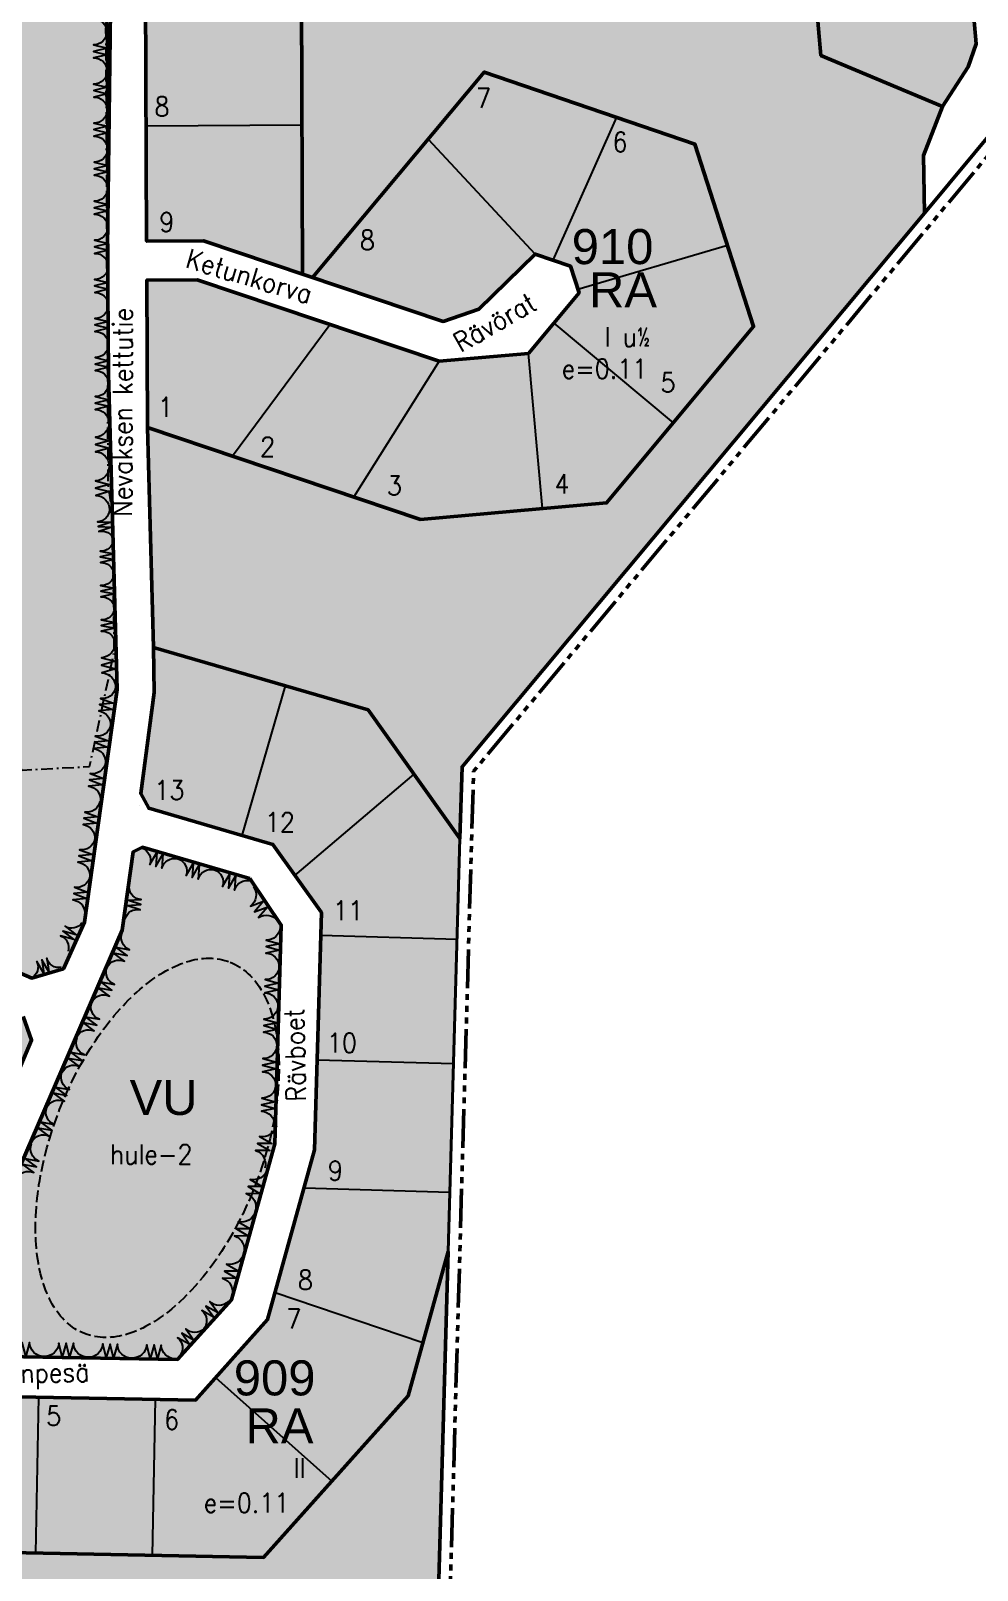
# Model space of a CAD drawing. Header units: metres. Extents: x 25522382 to 25525137, y 6684921 to 6686673.
# Drawn here: x 25523441.3 to 25523684.3, y 6685528.7 to 6685923.8 of the extents above; entities that cross this region are included whole.
import ezdxf
from ezdxf.enums import TextEntityAlignment as Align

# ---------------------------------------------------------------- set-up
doc = ezdxf.new("R2010")
doc.units = ezdxf.units.M
doc.header["$MEASUREMENT"] = 0
for name, pattern in [('AK_KAAVA-ALUE_3M', [20.5, 10, -1.5, 1.5, -1.5, 1.5, -1.5, 1.5, -1.5]), ('AK_OHJEELLINEN_RAJA', [4, 3, -1]), ('AK_RAKENNUSALA', [5.4, 3, -1, 0.4, -1])]:
    doc.linetypes.add(name, pattern=pattern)
doc.layers.add('036_VU', color=7, linetype='Continuous', true_color=0x58a618)
doc.layers.add('040_RA', color=7, linetype='Continuous', true_color=0xfcd450)
for name, color, linetype, lineweight in [('084_Kort_raja', 7, 'Continuous', 50), ('AK_KAAVA-ALUE_3M', 1, 'AK_KAAVA-ALUE_3M', 50), ('AK_KORTTELINRAJA', 250, 'Continuous', 40)]:
    doc.layers.add(name, color=color, linetype=linetype, lineweight=lineweight)
for name, color, linetype in [('093_Kort_numero', 7, 'Continuous'), ('AK_KAAVAMERKINTA', 250, 'Continuous'), ('AK_KADUNNIMI', 250, 'Continuous'), ('AK_KERROSLUKU', 250, 'Continuous'), ('AK_OHJEELLINEN_RAJA', 250, 'AK_OHJEELLINEN_RAJA'), ('AK_OSA-ALUEEN_RAJA', 250, 'AK_RAKENNUSALA'), ('AK_PUISTO', 250, 'Continuous'), ('AK_TEHOKKUUS', 250, 'Continuous'), ('AK_TONTINNUMERO', 250, 'Continuous'), ('AK_TONTINRAJA', 250, 'Continuous'), ('ALUEPLIN_RA', 7, 'Continuous'), ('ALUEPLIN_VU', 7, 'Continuous'), ('täyttöMU', 7, 'Continuous'), ('täyttöR', 7, 'Continuous'), ('täyttöV', 7, 'Continuous')]:
    doc.layers.add(name, color=color, linetype=linetype)
doc.styles.add('a2000', font='arial.ttf')
doc.styles.add('ROMANS', font='ROMANS.shx', dxfattribs={"width": 0.9})

# ---------------------------------------------------------------- blocks, each defined once
blk = doc.blocks.new('KT')
at = {"color": 0, "linetype": 'Continuous', "style": 'a2000'}
blk.add_attdef('KT', (-0.61, 0.03), '', height=6, dxfattribs=at)
at = {"linetype": 'Continuous', "style": 'a2000', "width": 0.8, "flags": 1}
blk.add_attdef('ALA', (-0.68, -2.92), '', height=3, dxfattribs=at)

msp = doc.modelspace()

# ---------------------------------------------------------------- hatches: boundary and pattern name
at = {"layer": 'täyttöMU', "true_color": 0xa9dc92}
h = msp.add_hatch(color=81, dxfattribs=at)
h.dxf.hatch_style = 2
h.paths.add_polyline_path([(25523583.42, 6686095.27), (25523586.51, 6686092.78), (25523592.53, 6686086.32), (25523598.51, 6686074.81), (25523600.08, 6686065.76), (25523600.57, 6686056.29), (25523560.62, 6686054.32), (25523561.66, 6686033.19), (25523576.12, 6686011.21), (25523594.34, 6685992.45), (25523618.2, 6685981.25), (25523635.38, 6685977.63), (25523637.29, 6685975.46), (25523638.33, 6685972.8), (25523639.32, 6685968), (25523642.32, 6685938.1), (25523644.17, 6685917.53), (25523675.38, 6685904.44), (25523670.51, 6685891.8), (25523670.78, 6685876.99), (25523552.05, 6685734.93), (25523551.5, 6685716.54), (25523527.92, 6685749.54), (25523472.85, 6685765.54), (25523471.31, 6685822), (25523541.37, 6685798.43), (25523589.13, 6685802.63), (25523626.9, 6685847.89), (25523611.82, 6685894.76), (25523557.73, 6685913.25), (25523513.66, 6685860.51), (25523511.1, 6685861.36), (25523510.78, 6685931.97), (25523515.12, 6686037.61), (25523532.59, 6686060.51)])
h = msp.add_hatch(color=81, dxfattribs=at)
h.dxf.hatch_style = 2
h.paths.add_polyline_path([(25523548.47, 6685610.45), (25523538.22, 6685573.46), (25523501.1, 6685531.94), (25523322.57, 6685535.42), (25523323.44, 6685583.14), (25523295.75, 6685593.23), (25523286.44, 6685601), (25523281.8, 6685599.74), (25523270.82, 6685584.87), (25523256.73, 6685582.14), (25523242.34, 6685544.81), (25523195.35, 6685563.01), (25523160.08, 6685592.7), (25523148.48, 6685629.65), (25523148.92, 6685661.84), (25523168.31, 6685687.41), (25523226.86, 6685714.07), (25523222.29, 6685739.34), (25523186.27, 6685736.28), (25523155.95, 6685748.02), (25523128.77, 6685775.24), (25523137.33, 6685804.15), (25523188.99, 6685847.17), (25523181.67, 6685854.34), (25523093.56, 6685780.51), (25523136.5, 6685726.23), (25523090.81, 6685679.49), (25522928.75, 6685803.14), (25522980.59, 6685850.18), (25522960.8, 6685862.44), (25522936.99, 6685852.58), (25522918.93, 6685848.83), (25522908.06, 6685843.17), (25522874.91, 6685820.05), (25522869.01, 6685808.88), (25522862.8, 6685800.13), (25522856.34, 6685795.41), (25522857.67, 6685792.64), (25522860.81, 6685790.5), (25522867.88, 6685783.34), (25522872.65, 6685776.92), (25522897.2, 6685742.4), (25522906.87, 6685729.81), (25522917.24, 6685713.51), (25522923, 6685700.94), (25522935.08, 6685680.93), (25522945.69, 6685652.67), (25522958.51, 6685624.9), (25522970.34, 6685606.86), (25522970.84, 6685606.31), (25522989.86, 6685589.68), (25523001.36, 6685583.87), (25523165.7, 6685572.62), (25523384.64, 6685460.77), (25523543.93, 6685450.86), (25523548.47, 6685610.45)])
at = {"layer": 'täyttöR', "true_color": 0xfcd450}
h = msp.add_hatch(color=41, dxfattribs=at)
h.dxf.hatch_style = 2
h.paths.add_polyline_path([(25523470.76, 6685932.32), (25523475.64, 6686051.86), (25523504.7, 6686089.9), (25523548.52, 6686120.13), (25523552.42, 6686119.91), (25523556.46, 6686117.22), (25523568.25, 6686107.63), (25523583.41, 6686095.29), (25523532.59, 6686060.52), (25523515.09, 6686037.61), (25523510.76, 6685931.61), (25523510.86, 6685910.96), (25523511.11, 6685861.36), (25523513.66, 6685860.5), (25523557.73, 6685913.25), (25523611.82, 6685894.76), (25523626.9, 6685847.88), (25523589.1, 6685802.64), (25523541.38, 6685798.43), (25523471.3, 6685822), (25523471.12, 6685859.85), (25523484.06, 6685859.91), (25523546.2, 6685839.01), (25523569.05, 6685841.02), (25523582.07, 6685856.61), (25523579.89, 6685863.4), (25523570.8, 6685866.51), (25523556.37, 6685852.36), (25523547.16, 6685849.23), (25523485.67, 6685869.92), (25523471.07, 6685869.85)])
h = msp.add_hatch(color=41, dxfattribs=at)
h.dxf.hatch_style = 2
h.paths.add_polyline_path([(25523594.4, 6685992.41), (25523576.12, 6686011.21), (25523561.66, 6686033.23), (25523560.62, 6686054.32), (25523600.57, 6686056.29), (25523601.07, 6686046.08), (25523607.46, 6686036.36), (25523618, 6686025.51), (25523630.98, 6686019.43), (25523645.38, 6686016.36), (25523653.53, 6686014.96), (25523658.46, 6686011.92), (25523668.18, 6686000.83), (25523669.29, 6685999.57), (25523671.78, 6685996.24), (25523674.9, 6685989.13), (25523676.64, 6685985.17), (25523678.52, 6685976.12), (25523678.83, 6685974.61), (25523680.48, 6685958.95), (25523683.43, 6685928.84), (25523684.06, 6685920.5), (25523681.95, 6685914.6), (25523675.38, 6685904.44), (25523644.17, 6685917.52), (25523643.28, 6685928.46), (25523640.69, 6685954.9), (25523639.27, 6685968.43), (25523638.33, 6685972.94), (25523637.22, 6685975.48), (25523635.35, 6685977.61), (25523618.16, 6685981.26)])
h = msp.add_hatch(color=41, dxfattribs=at)
h.dxf.hatch_style = 2
h.paths.add_polyline_path([(25523322.52, 6685535.4), (25523323.44, 6685583.14), (25523326.82, 6685581.91), (25523331.7, 6685580.14), (25523345.65, 6685575.06), (25523361.71, 6685576.77), (25523376.25, 6685578.33), (25523383.28, 6685574.23), (25523427.16, 6685573.38), (25523483.52, 6685572.29), (25523502.16, 6685593.13), (25523514.21, 6685636.6), (25523515.94, 6685697.49), (25523503.44, 6685714.99), (25523471.58, 6685724.27), (25523469.53, 6685728.05), (25523473, 6685753.95), (25523472.85, 6685765.54), (25523527.92, 6685749.52), (25523551.5, 6685716.53), (25523548.47, 6685610.49), (25523538.21, 6685573.45), (25523501.11, 6685531.94), (25523426.38, 6685533.39), (25523382.5, 6685534.24), (25523352.51, 6685534.82)])
at = {"layer": 'täyttöV', "true_color": 0x58a618}
h = msp.add_hatch(color=74, dxfattribs=at)
h.dxf.hatch_style = 2
h.paths.add_polyline_path([(25523287.03, 6686224.32), (25523292.86, 6686231.85), (25523326.86, 6686245.43), (25523365.9, 6686253.54), (25523399.75, 6686250.93), (25523466.83, 6686227.43), (25523510.16, 6686202.98), (25523542.78, 6686190.31), (25523543.13, 6686150), (25523546.7, 6686133.72), (25523544.73, 6686129.46), (25523497.54, 6686097.11), (25523465.85, 6686055.49), (25523462.2, 6685963.2), (25523461.03, 6685868.11), (25523461.29, 6685835.8), (25523463.47, 6685754.78), (25523455.11, 6685694.98), (25523449.67, 6685683.08), (25523441.58, 6685680.66), (25523408.5, 6685695), (25523407.06, 6685697.16), (25523423.33, 6685736.15), (25523419.87, 6685745.5), (25523390.44, 6685790.78), (25523364.76, 6685840.5), (25523334.88, 6685921.47), (25523300.07, 6685908.93), (25523303.72, 6685898.77), (25523294.3, 6685895.43), (25523290.65, 6685905.56), (25523251.72, 6685891.54), (25523286.59, 6685797.54), (25523291.76, 6685787.25), (25523315.29, 6685741.33), (25523334.07, 6685712.41), (25523340.44, 6685703.65), (25523369.7, 6685663.77), (25523401.82, 6685687.33), (25523439.35, 6685670.82), (25523441.53, 6685664.76), (25523428.65, 6685634.41), (25523406.05, 6685611.5), (25523373.01, 6685588.18), (25523346.76, 6685585.23), (25523301.16, 6685601.88), (25523266.61, 6685630.49), (25523243.78, 6685676.19), (25523218.73, 6685813.88), (25523209.5, 6685841.56), (25523189.54, 6685860.62), (25523342.87, 6685989.11), (25523334.47, 6686153.14)])
h = msp.add_hatch(color=74, dxfattribs=at)
h.dxf.hatch_style = 2
h.paths.add_polyline_path([(25523497.55, 6685706.27), (25523470.02, 6685714.26), (25523467.56, 6685713.04), (25523464.8, 6685692.99), (25523437.07, 6685628.8), (25523411.07, 6685602.26), (25523408.16, 6685600.15), (25523406.99, 6685594.18), (25523409.72, 6685583.97), (25523478.98, 6685582.79), (25523492.88, 6685598.09), (25523503.97, 6685638.1), (25523505.63, 6685694.26)])

# ---------------------------------------------------------------- linework, layer by layer
at = {"layer": '084_Kort_raja'}
for points in [[(25523471.3, 6685822), (25523471.12, 6685859.85), (25523484.07, 6685859.9), (25523546.19, 6685839.01), (25523569.07, 6685841.02), (25523582.07, 6685856.6), (25523579.9, 6685863.39), (25523570.79, 6685866.51), (25523556.36, 6685852.35), (25523547.17, 6685849.23), (25523485.67, 6685869.93), (25523471.06, 6685869.84), (25523470.79, 6685933.61), (25523475.62, 6686051.83), (25523504.71, 6686089.93), (25523548.52, 6686120.14), (25523552.42, 6686119.91), (25523556.46, 6686117.21), (25523583.41, 6686095.29)], [(25523675.38, 6685904.44), (25523681.94, 6685914.57), (25523684.06, 6685920.5), (25523682.14, 6685942.06), (25523679.12, 6685971.81), (25523678.83, 6685974.68), (25523676.62, 6685985.19), (25523671.81, 6685996.17), (25523669.06, 6685999.79), (25523658.48, 6686011.92), (25523653.46, 6686014.98), (25523645.26, 6686016.28), (25523631.04, 6686019.41), (25523618.02, 6686025.51), (25523607.44, 6686036.35), (25523601.07, 6686046.05), (25523600.57, 6686056.29)], [(25523462.2, 6685963.2), (25523461.03, 6685868.11), (25523461.29, 6685835.8), (25523463.47, 6685754.78), (25523455.11, 6685694.98), (25523449.67, 6685683.08), (25523441.58, 6685680.66), (25523408.5, 6685695)], [(25523642.32, 6685938.1), (25523644.17, 6685917.53), (25523675.38, 6685904.44), (25523670.51, 6685891.8), (25523670.78, 6685876.99), (25523552.05, 6685734.93), (25523551.5, 6685716.54), (25523527.92, 6685749.54), (25523472.85, 6685765.54), (25523471.31, 6685822), (25523541.37, 6685798.43), (25523589.13, 6685802.63), (25523626.9, 6685847.89), (25523611.82, 6685894.76), (25523557.73, 6685913.25), (25523513.66, 6685860.51), (25523511.1, 6685861.36), (25523510.78, 6685931.97)], [(25523696.54, 6685907.99), (25523670.78, 6685876.99)], [(25523472.85, 6685765.54), (25523472.99, 6685753.96), (25523469.53, 6685728.05), (25523471.58, 6685724.27), (25523503.47, 6685714.98), (25523515.92, 6685697.49), (25523514.17, 6685636.6), (25523502.12, 6685593.01), (25523483.61, 6685572.32), (25523383.3, 6685574.24), (25523376.22, 6685578.36), (25523345.63, 6685575.03), (25523323.44, 6685583.14)], [(25523439.35, 6685670.82), (25523441.53, 6685664.76), (25523428.65, 6685634.41)], [(25523543.93, 6685450.86), (25523548.47, 6685610.45), (25523548.47, 6685610.45), (25523538.22, 6685573.46), (25523501.1, 6685531.94), (25523322.57, 6685535.42)]]:
    msp.add_lwpolyline(points, dxfattribs=at)
msp.add_lwpolyline([(25523497.55, 6685706.27), (25523470.02, 6685714.26), (25523467.56, 6685713.04), (25523464.8, 6685692.99), (25523437.07, 6685628.8), (25523411.07, 6685602.26), (25523408.16, 6685600.15), (25523406.99, 6685594.18), (25523409.72, 6685583.97), (25523478.98, 6685582.79), (25523492.88, 6685598.09), (25523503.97, 6685638.1), (25523505.63, 6685694.26), (25523497.55, 6685706.27)], close=True, dxfattribs=at)
at = {"layer": 'AK_KAAVA-ALUE_3M', "color": 1, "lineweight": 50, "flags": 128}
msp.add_lwpolyline([(25522636.94, 6686088.61), (25522636.95, 6686088.59), (25522641.07, 6686088.28), (25522658.14, 6686087), (25522663.83, 6686078.89), (25522666.58, 6686069.23), (25522667.75, 6686065.54), (25522668.38, 6686063.87), (25522669.12, 6686062.37), (25522670.05, 6686060.94), (25522670.14, 6686060.82), (25522671.25, 6686059.57), (25522672.48, 6686058.53), (25522673.82, 6686057.65), (25522675.49, 6686056.86), (25522677.05, 6686056.37), (25522678.75, 6686056.02), (25522680.55, 6686055.79), (25522686.51, 6686055.31), (25522687.44, 6686055.21), (25522689.56, 6686054.87), (25522691.65, 6686054.42), (25522693.71, 6686053.88), (25522695.76, 6686053.25), (25522703.35, 6686050.51), (25522703.89, 6686050.31), (25522713.38, 6686046.98), (25522715.36, 6686046.18), (25522717.29, 6686045.3), (25522719.2, 6686044.34), (25522721.07, 6686043.27), (25522722.86, 6686042.11), (25522723.21, 6686041.88), (25522724.92, 6686040.58), (25522728.06, 6686037.9), (25522734.01, 6686032.57), (25522742.84, 6686025.04), (25522764.29, 6685999.51), (25522762.38, 6685984.32), (25522755.45, 6685976.62), (25522757.69, 6685971.44), (25522780.34, 6685970.72), (25522823.88, 6685996.15), (25522837.24, 6685959.68), (25522813.68, 6685916.22), (25522827.13, 6685888.58), (25522865.21, 6685867.85), (25522888.62, 6685867.11), (25522919.15, 6685921.7), (25522918.91, 6685963.89), (25522909.18, 6685994.3), (25522879.27, 6686030.73), (25522969.12, 6686038.86), (25522947.51, 6685874.66), (25522952.24, 6685871.59), (25522962.42, 6685864.98), (25522966.88, 6685862.09), (25522985.52, 6685850.7), (25522933.5, 6685803.31), (25523016.21, 6685740.18), (25523090.53, 6685683.47), (25523132.51, 6685726.45), (25523089.39, 6685780.93), (25523144.34, 6685827.01), (25523219.66, 6685889.51), (25523227.3, 6685895.84), (25523339.76, 6685990.44), (25523335.35, 6686077.08), (25523331.52, 6686152.15), (25523270.69, 6686243.42), (25523270.69, 6686243.42), (25523216.41, 6686212.97), (25523146.41, 6686213.38), (25523053.37, 6686300.45), (25523074.74, 6686379.75), (25523167.49, 6686424.35), (25523243.59, 6686471.64), (25523329.97, 6686464.32), (25523477.76, 6686259.28), (25523587.27, 6686292.84), (25523741.62, 6686414), (25523766.49, 6686406.75), (25523819.51, 6686476.37), (25523827.62, 6686487.21), (25523840.11, 6686476.12), (25523884.28, 6686470.35), (25523913.75, 6686465.58), (25523918.73, 6686463.33), (25523964.3, 6686440.94), (25524005.19, 6686431.57), (25524047.24, 6686429.42), (25524097.94, 6686410.76), (25524169.89, 6686383.71), (25524222.43, 6686396.85), (25524245.2, 6686394.31), (25524192.61, 6686261.59), (25524189.86, 6686254.66), (25524166.76, 6686196.36), (25524159.86, 6686178.94), (25524145.8, 6686143.47), (25524137.87, 6686123.46), (25524136.89, 6686120.98), (25524190.74, 6686087.42), (25524131.07, 6685970.54), (25524061.01, 6685974.78), (25523921.24, 6685983.25), (25523823.51, 6685989.17), (25523816.36, 6685989.6), (25523771.07, 6685992.35), (25523761.62, 6685981.04), (25523698.81, 6685905.87), (25523673.08, 6685875.08), (25523554.99, 6685733.75), (25523546.83, 6685447.67), (25523383.83, 6685457.81), (25523164.88, 6685569.68), (25523017.27, 6685579.78), (25523005.7, 6685580.57), (25523047.64, 6685462.29), (25523201.47, 6685371.85), (25523242.29, 6685319.74), (25523106.52, 6685211.95), (25523056.1, 6685283.46), (25523000.36, 6685095.93), (25522784.36, 6685384.61), (25522848.36, 6685460.77), (25522851.09, 6685550.82), (25522854.64, 6685622.42), (25522814.66, 6685668.82), (25522799.07, 6685686.9), (25522792.49, 6685694.53), (25522790.76, 6685696.53), (25522797.72, 6685704.26), (25522803.68, 6685712.3), (25522806.17, 6685718.3), (25522807.44, 6685723.66), (25522806.75, 6685726.03), (25522799.39, 6685732.67), (25522790.44, 6685740.35), (25522782.16, 6685752.45), (25522775.93, 6685770.22), (25522772.59, 6685785.43), (25522770.45, 6685804.33), (25522768.57, 6685825.9), (25522767.88, 6685841.96), (25522767.42, 6685852.53), (25522764.86, 6685863.2), (25522759.65, 6685875.39), (25522758.59, 6685877.98), (25522753.71, 6685889.91), (25522748.23, 6685906.17), (25522740.96, 6685923.27), (25522736.85, 6685930.47), (25522732.87, 6685935.1), (25522726.36, 6685938.58), (25522711.71, 6685941.62), (25522698.5, 6685943.55), (25522687.59, 6685943.12), (25522679.22, 6685939.69), (25522676.93, 6685938.75), (25522672.93, 6685951.43), (25522672.39, 6685953.14), (25522656.3, 6685964.26), (25522647.63, 6685971.58), (25522641.71, 6685979.59), (25522639.02, 6686000.63), (25522640.77, 6686016.62), (25522642.39, 6686027.96), (25522643.3, 6686034.36), (25522643.33, 6686039.2), (25522643.38, 6686049.3), (25522643.28, 6686059.71), (25522641.89, 6686069.02), (25522636.9, 6686088.6), (25522636.95, 6686088.59)], dxfattribs=at)
at = {"layer": 'AK_KORTTELINRAJA'}
for points in [[(25523465.72, 6686053.12), (25523460.83, 6685933.59), (25523461.38, 6685823.27)], [(25523515.09, 6686037.61), (25523510.76, 6685931.61), (25523510.86, 6685910.96), (25523511.11, 6685861.36)], [(25523684.06, 6685920.5), (25523683.43, 6685928.84), (25523680.48, 6685958.95), (25523678.83, 6685974.61), (25523678.52, 6685976.12), (25523676.64, 6685985.17), (25523674.9, 6685989.13)], [(25523644.17, 6685917.52), (25523643.28, 6685928.46)], [(25523675.38, 6685904.44), (25523681.95, 6685914.6), (25523684.06, 6685920.5)], [(25523675.38, 6685904.44), (25523644.17, 6685917.52)], [(25523513.66, 6685860.5), (25523557.73, 6685913.25)], [(25523557.73, 6685913.25), (25523611.82, 6685894.76), (25523626.9, 6685847.88), (25523589.1, 6685802.64)], [(25523471.3, 6685822), (25523541.38, 6685798.43)], [(25523541.38, 6685798.43), (25523589.1, 6685802.64)], [(25523473, 6685753.95), (25523472.85, 6685765.54)], [(25523472.85, 6685765.54), (25523527.92, 6685749.52), (25523551.5, 6685716.53)], [(25523469.51, 6685728.01), (25523473, 6685753.95)], [(25523552.02, 6685734.87), (25523551.5, 6685716.53)], [(25523469.11, 6685724.98), (25523469.12, 6685724.97)], [(25523471.5, 6685724.28), (25523503.44, 6685714.99)], [(25523503.44, 6685714.99), (25523515.94, 6685697.49), (25523514.21, 6685636.6), (25523502.16, 6685593.13), (25523483.52, 6685572.29)], [(25523551.5, 6685716.53), (25523548.47, 6685610.49)], [(25523548.47, 6685610.49), (25523543.92, 6685450.86), (25523384.64, 6685460.76), (25523165.69, 6685572.63)], [(25523548.47, 6685610.49), (25523538.21, 6685573.45), (25523501.11, 6685531.94), (25523426.38, 6685533.39), (25523382.5, 6685534.24)], [(25523483.52, 6685572.29), (25523427.16, 6685573.38)]]:
    msp.add_lwpolyline(points, dxfattribs=at)
at = {"layer": 'AK_KORTTELINRAJA', "flags": 128}
for points in [[(25523471.07, 6685869.85), (25523485.67, 6685869.92), (25523547.16, 6685849.23), (25523556.37, 6685852.36), (25523570.8, 6685866.51)], [(25523570.8, 6685866.51), (25523579.89, 6685863.4), (25523582.07, 6685856.61), (25523569.05, 6685841.02), (25523546.2, 6685839.01), (25523484.06, 6685859.91), (25523471.12, 6685859.85)]]:
    msp.add_lwpolyline(points, dxfattribs=at)
at = {"layer": 'AK_OHJEELLINEN_RAJA'}
msp.add_ellipse((25523473.79, 6685637.08), major_axis=(18.69, 47.67), ratio=0.525845, dxfattribs=at)
at = {"layer": 'AK_OSA-ALUEEN_RAJA', "color": 7, "flags": 128}
msp.add_lwpolyline([(25523379.2, 6686105.67), (25523384.16, 6686028.13), (25523385.15, 6685998.84), (25523376.05, 6685979.93), (25523357.27, 6685955.72), (25523359.73, 6685897.59), (25523382.46, 6685837.24), (25523413.44, 6685785.1), (25523428.1, 6685745.22), (25523436.79, 6685736.45), (25523439.11, 6685734.07), (25523456.41, 6685734.98), (25523462.75, 6685764.53), (25523462.3, 6685799.86), (25523461.19, 6685807.57), (25523460.53, 6685941.67), (25523464.75, 6686069.09), (25523485.65, 6686101.86), (25523505.62, 6686123.49), (25523520.98, 6686145.95), (25523521.52, 6686181.72), (25523502.27, 6686204.64), (25523480.25, 6686220.29), (25523466.37, 6686223.98), (25523417.24, 6686198.27)], dxfattribs=at)
at = {"layer": 'AK_PUISTO'}
for points in [[(25523460.83, 6685933.59, -0.409861), (25523457.35, 6685930.23), (25523460.85, 6685929.41), (25523457.36, 6685928.56), (25523460.86, 6685927.74), (25523457.37, 6685926.89, -0.409861), (25523460.88, 6685923.56, -0.409861)], [(25523460.88, 6685923.56, -0.409861), (25523457.4, 6685920.2), (25523460.9, 6685919.38), (25523457.41, 6685918.53), (25523460.91, 6685917.71), (25523457.42, 6685916.86, -0.409861), (25523460.93, 6685913.53, -0.409861)], [(25523460.93, 6685913.53, -0.409861), (25523457.45, 6685910.17), (25523460.95, 6685909.35), (25523457.46, 6685908.5), (25523460.96, 6685907.68), (25523457.47, 6685906.83, -0.409861), (25523460.98, 6685903.5, -0.409861)], [(25523460.98, 6685903.5, -0.409861), (25523457.5, 6685900.14), (25523461, 6685899.32), (25523457.51, 6685898.47), (25523461.01, 6685897.65), (25523457.52, 6685896.8, -0.409861), (25523461.03, 6685893.47, -0.409861)], [(25523461.03, 6685893.47, -0.409861), (25523457.55, 6685890.11), (25523461.05, 6685889.29), (25523457.56, 6685888.44), (25523461.06, 6685887.62), (25523457.57, 6685886.77, -0.409861), (25523461.08, 6685883.44, -0.409861)], [(25523461.08, 6685883.44, -0.409861), (25523457.6, 6685880.08), (25523461.1, 6685879.27), (25523457.61, 6685878.41), (25523461.11, 6685877.59), (25523457.62, 6685876.74, -0.409861), (25523461.13, 6685873.41, -0.409861)], [(25523461.13, 6685873.41, -0.409861), (25523457.65, 6685870.05), (25523461.15, 6685869.24), (25523457.66, 6685868.38), (25523461.16, 6685867.56), (25523457.67, 6685866.71, -0.409861), (25523461.18, 6685863.39, -0.409861)], [(25523461.18, 6685863.39, -0.409861), (25523457.7, 6685860.02), (25523461.2, 6685859.21), (25523457.71, 6685858.35), (25523461.21, 6685857.53), (25523457.72, 6685856.68, -0.409861), (25523461.23, 6685853.36, -0.409861)], [(25523461.23, 6685853.36, -0.409861), (25523457.75, 6685850), (25523461.25, 6685849.18), (25523457.76, 6685848.32), (25523461.26, 6685847.51), (25523457.76, 6685846.65, -0.409861), (25523461.28, 6685843.33, -0.409861)], [(25523461.28, 6685843.33, -0.409861), (25523457.8, 6685839.97), (25523461.3, 6685839.15), (25523457.81, 6685838.29), (25523461.31, 6685837.48), (25523457.81, 6685836.62, -0.409861), (25523461.33, 6685833.3, -0.409861)], [(25523461.33, 6685833.3, -0.409861), (25523457.85, 6685829.94), (25523461.35, 6685829.12), (25523457.86, 6685828.26), (25523461.36, 6685827.45), (25523457.86, 6685826.59, -0.409861), (25523461.38, 6685823.27, -0.409861)], [(25523461.38, 6685823.27, -0.409252), (25523457.9, 6685819.52), (25523461.4, 6685818.6), (25523457.91, 6685817.65), (25523461.41, 6685816.74), (25523457.92, 6685815.79, -0.409252), (25523461.44, 6685812.07, -0.409252)], [(25523461.44, 6685812.07, -0.409252), (25523457.95, 6685808.32), (25523461.46, 6685807.41), (25523457.96, 6685806.46), (25523461.47, 6685805.54), (25523457.97, 6685804.59, -0.409252), (25523461.49, 6685800.88, -0.409252)], [(25523461.49, 6685800.88, -0.39752), (25523458.4, 6685797.83), (25523461.95, 6685797.69), (25523458.58, 6685796.55), (25523462.14, 6685796.41), (25523458.76, 6685795.28, -0.39752), (25523462.6, 6685793.22, -0.39752)], [(25523462.6, 6685793.22, -0.406049), (25523459.13, 6685790.25), (25523462.64, 6685789.56), (25523459.15, 6685788.78), (25523462.66, 6685788.09), (25523459.17, 6685787.31, -0.406049), (25523462.71, 6685784.42, -0.406049)], [(25523462.71, 6685784.42, -0.406049), (25523459.25, 6685781.44), (25523462.75, 6685780.75), (25523459.26, 6685779.97), (25523462.77, 6685779.28), (25523459.28, 6685778.51, -0.406049), (25523462.82, 6685775.61, -0.406049)], [(25523462.82, 6685775.61, -0.406049), (25523459.36, 6685772.64), (25523462.86, 6685771.95), (25523459.37, 6685771.17), (25523462.88, 6685770.48), (25523459.39, 6685769.7, -0.406049), (25523462.93, 6685766.81, -0.406049)], [(25523462.93, 6685766.81, -0.408327), (25523459.48, 6685762.9), (25523462.99, 6685761.98), (25523459.5, 6685760.97), (25523463.02, 6685760.05), (25523459.53, 6685759.04, -0.408327), (25523463.08, 6685755.22, -0.408327)], [(25523463.08, 6685755.22, -0.409439), (25523459.18, 6685752.47), (25523462.54, 6685751.2), (25523458.96, 6685750.86), (25523462.32, 6685749.59), (25523458.74, 6685749.25, -0.409439), (25523461.78, 6685745.56, -0.409439)], [(25523461.78, 6685745.56, -0.409439), (25523457.88, 6685742.81), (25523461.24, 6685741.54), (25523457.66, 6685741.2), (25523461.02, 6685739.93), (25523457.45, 6685739.59, -0.409439), (25523460.48, 6685735.9, -0.409439)], [(25523460.48, 6685735.9, -0.409439), (25523456.58, 6685733.15), (25523459.94, 6685731.88), (25523456.36, 6685731.54), (25523459.72, 6685730.27), (25523456.15, 6685729.93, -0.409439), (25523459.18, 6685726.24, -0.409439)], [(25523459.05, 6685726.04, -0.409439), (25523455.15, 6685723.29), (25523458.51, 6685722.02), (25523454.93, 6685721.68), (25523458.29, 6685720.41), (25523454.72, 6685720.07, -0.409439), (25523457.75, 6685716.38, -0.409439)], [(25523457.75, 6685716.38, -0.409439), (25523453.85, 6685713.63), (25523457.21, 6685712.36), (25523453.63, 6685712.02), (25523456.99, 6685710.75), (25523453.42, 6685710.41, -0.409439), (25523456.45, 6685706.72, -0.409439)], [(25523469.77, 6685714.1, -0.409439), (25523471.87, 6685709.81), (25523473.66, 6685712.93), (25523473.42, 6685709.35), (25523475.21, 6685712.46), (25523474.98, 6685708.88, -0.409439), (25523479.1, 6685711.29, -0.409439)], [(25523479.1, 6685711.29, -0.409439), (25523481.2, 6685707), (25523482.98, 6685710.11), (25523482.75, 6685706.53), (25523484.54, 6685709.64), (25523484.3, 6685706.06, -0.409439), (25523488.43, 6685708.47, -0.409439)], [(25523456.45, 6685706.72, -0.409439), (25523452.55, 6685703.97), (25523455.91, 6685702.7), (25523452.34, 6685702.36), (25523455.7, 6685701.09), (25523452.12, 6685700.75, -0.409439), (25523455.16, 6685697.06, -0.409439)], [(25523488.43, 6685708.47, -0.409439), (25523490.52, 6685704.18), (25523492.31, 6685707.3), (25523492.08, 6685703.71), (25523493.87, 6685706.83), (25523493.63, 6685703.24, -0.409439), (25523497.76, 6685705.65, -0.409439)], [(25523465.56, 6685695.92, -0.401347), (25523469.36, 6685698.19), (25523465.97, 6685699.29), (25523469.53, 6685699.54), (25523466.13, 6685700.63), (25523469.69, 6685700.88, -0.401347), (25523466.54, 6685703.99, -0.401347)], [(25523498.48, 6685704.07, -0.40988), (25523497.72, 6685699.12), (25523501.09, 6685700.43), (25523498.76, 6685697.66), (25523502.13, 6685698.97), (25523499.8, 6685696.2, -0.40988), (25523504.73, 6685695.32, -0.40988)], [(25523454.45, 6685694.86, -0.401347), (25523450.11, 6685693.96), (25523452.96, 6685691.81), (25523449.52, 6685692.75), (25523452.36, 6685690.6), (25523448.92, 6685691.53, -0.401347), (25523450.87, 6685687.56, -0.401347)], [(25523505.36, 6685693.73, -0.409967), (25523501.76, 6685690.44), (25523505.23, 6685689.5), (25523501.71, 6685688.75), (25523505.19, 6685687.81), (25523501.66, 6685687.06, -0.409967), (25523505.07, 6685683.58, -0.409967)], [(25523460.88, 6685683.4, -0.409439), (25523465.38, 6685684.98), (25523462.49, 6685687.12), (25523466.03, 6685686.47), (25523463.14, 6685688.61), (25523466.67, 6685687.96, -0.409439), (25523464.76, 6685692.33, -0.409439)], [(25523449.14, 6685683.43, -0.401347), (25523445.4, 6685685.81), (25523445.95, 6685682.28), (25523444.13, 6685685.35), (25523444.68, 6685681.83), (25523442.85, 6685684.89, -0.401347), (25523441.49, 6685680.68, -0.401347)], [(25523456.99, 6685674.46, -0.409439), (25523461.5, 6685676.04), (25523458.61, 6685678.18), (25523462.14, 6685677.53), (25523459.26, 6685679.67), (25523462.79, 6685679.02, -0.409439), (25523460.88, 6685683.4, -0.409439)], [(25523505.07, 6685683.58, -0.409967), (25523501.47, 6685680.3), (25523504.95, 6685679.35), (25523501.42, 6685678.6), (25523504.9, 6685677.66), (25523501.37, 6685676.91, -0.409967), (25523504.78, 6685673.43, -0.409967)], [(25523453.11, 6685665.52, -0.409439), (25523457.61, 6685667.1), (25523454.73, 6685669.24), (25523458.26, 6685668.59), (25523455.37, 6685670.73), (25523458.91, 6685670.08, -0.409439), (25523456.99, 6685674.46, -0.409439)], [(25523504.78, 6685673.43, -0.409967), (25523501.18, 6685670.15), (25523504.66, 6685669.2), (25523501.13, 6685668.46), (25523504.61, 6685667.51), (25523501.09, 6685666.77, -0.409967), (25523504.49, 6685663.28, -0.409967)], [(25523449.31, 6685656.4, -0.409439), (25523453.81, 6685657.99), (25523450.92, 6685660.13), (25523454.46, 6685659.48), (25523451.57, 6685661.61), (25523455.1, 6685660.96, -0.409439), (25523453.19, 6685665.34, -0.409439)], [(25523504.49, 6685663.28, -0.409967), (25523500.89, 6685660), (25523504.37, 6685659.06), (25523500.84, 6685658.31), (25523504.32, 6685657.36), (25523500.8, 6685656.62, -0.409967), (25523504.2, 6685653.14, -0.409967)], [(25523445.42, 6685647.46, -0.409439), (25523449.93, 6685649.05), (25523447.04, 6685651.19), (25523450.57, 6685650.54), (25523447.69, 6685652.68), (25523451.22, 6685652.03, -0.409439), (25523449.31, 6685656.4, -0.409439)], [(25523504.2, 6685653.14, -0.409967), (25523500.6, 6685649.85), (25523504.08, 6685648.91), (25523500.56, 6685648.16), (25523504.03, 6685647.22), (25523500.51, 6685646.47, -0.409967), (25523503.91, 6685642.99, -0.409967)], [(25523441.54, 6685638.53, -0.409439), (25523446.04, 6685640.11), (25523443.16, 6685642.25), (25523446.69, 6685641.6), (25523443.8, 6685643.74), (25523447.34, 6685643.09, -0.409439), (25523445.42, 6685647.46, -0.409439)], [(25523504.42, 6685642.72, -0.409086), (25523500.05, 6685640.03), (25523503.17, 6685638.19), (25523499.55, 6685638.22), (25523502.67, 6685636.38), (25523499.04, 6685636.41, -0.409086), (25523501.41, 6685631.85, -0.409086)], [(25523437.59, 6685629.14, -0.409439), (25523442.1, 6685630.73), (25523439.21, 6685632.87), (25523442.75, 6685632.22), (25523439.86, 6685634.36), (25523443.39, 6685633.71, -0.409439), (25523441.48, 6685638.08, -0.409439)], [(25523501.98, 6685631.66, -0.409086), (25523497.6, 6685628.97), (25523500.72, 6685627.13), (25523497.1, 6685627.16), (25523500.22, 6685625.32), (25523496.6, 6685625.35, -0.409086), (25523498.97, 6685620.79, -0.409086)], [(25523498.97, 6685620.79, -0.409086), (25523494.59, 6685618.1), (25523497.71, 6685616.26), (25523494.09, 6685616.29), (25523497.21, 6685614.45), (25523493.59, 6685614.48, -0.409086), (25523495.96, 6685609.93, -0.409086)], [(25523495.96, 6685609.93, -0.409086), (25523491.58, 6685607.24), (25523494.7, 6685605.4), (25523491.08, 6685605.43), (25523494.2, 6685603.59), (25523490.57, 6685603.62, -0.409086), (25523492.94, 6685599.06, -0.409086)], [(25523491.98, 6685597.61, -0.408314), (25523487.3, 6685597.62), (25523489.4, 6685594.71), (25523486.27, 6685596.47), (25523488.36, 6685593.55), (25523485.23, 6685595.31, -0.408314), (25523485.77, 6685590.66, -0.408314)], [(25523485.77, 6685590.66, -0.408314), (25523481.09, 6685590.67), (25523483.18, 6685587.76), (25523480.06, 6685589.52), (25523482.15, 6685586.6), (25523479.02, 6685588.36, -0.408314), (25523479.56, 6685583.71, -0.408314)], [(25523444.7, 6685583.55, -0.40909), (25523441.01, 6685587.13), (25523440, 6685583.64), (25523439.13, 6685587.16), (25523438.12, 6685583.68), (25523437.25, 6685587.2, -0.40909), (25523433.42, 6685583.77, -0.40909)], [(25523455.97, 6685583.34, -0.40909), (25523452.28, 6685586.91), (25523451.27, 6685583.43), (25523450.4, 6685586.94), (25523449.39, 6685583.46), (25523448.52, 6685586.98, -0.40909), (25523444.7, 6685583.55, -0.40909)], [(25523467.24, 6685583.12, -0.40909), (25523463.55, 6685586.69), (25523462.54, 6685583.21), (25523461.67, 6685586.72), (25523460.67, 6685583.24), (25523459.79, 6685586.76, -0.40909), (25523455.97, 6685583.34, -0.40909)], [(25523478.51, 6685582.9, -0.40909), (25523474.82, 6685586.47), (25523473.82, 6685582.99), (25523472.95, 6685586.51), (25523471.94, 6685583.03), (25523471.07, 6685586.54, -0.40909), (25523467.24, 6685583.12, -0.40909)]]:
    msp.add_lwpolyline(points, format="xyb", dxfattribs=at)
at = {"layer": 'AK_TONTINRAJA'}
for points in [[(25523510.92, 6685899.59), (25523470.92, 6685899.39)], [(25523591.72, 6685901.63), (25523575.34, 6685864.96)], [(25523543.35, 6685896.04), (25523570.8, 6685866.51)], [(25523581.78, 6685857.51), (25523620.16, 6685868.82)], [(25523518.16, 6685848.44), (25523493.1, 6685814.67)], [(25523575.56, 6685848.82), (25523606.25, 6685823.17)], [(25523569.05, 6685841.02), (25523572.57, 6685801.18)], [(25523546.2, 6685839.01), (25523524.27, 6685804.19)], [(25523506.66, 6685755.71), (25523495.48, 6685717.3)], [(25523509.12, 6685707.03), (25523539.71, 6685733.02)], [(25523515.78, 6685691.69), (25523550.76, 6685690.69)], [(25523514.86, 6685659.7), (25523549.85, 6685658.7)], [(25523511.49, 6685626.79), (25523548.91, 6685625.72)], [(25523504.06, 6685599.99), (25523541.74, 6685587.23)], [(25523488.77, 6685578.16), (25523518.59, 6685551.5)], [(25523443.26, 6685573.07), (25523442.49, 6685533.08)], [(25523473.25, 6685572.49), (25523472.48, 6685532.5)]]:
    msp.add_lwpolyline(points, dxfattribs=at)
at = {"layer": 'ALUEPLIN_RA'}
for points in [[(25523510.76, 6685931.61), (25523510.86, 6685910.96), (25523511.11, 6685861.36), (25523513.66, 6685860.5), (25523557.73, 6685913.25), (25523611.82, 6685894.76), (25523626.9, 6685847.88), (25523589.1, 6685802.64), (25523541.38, 6685798.43), (25523471.3, 6685822), (25523471.12, 6685859.85), (25523484.06, 6685859.91), (25523546.2, 6685839.01), (25523569.05, 6685841.02), (25523582.07, 6685856.61), (25523579.89, 6685863.4), (25523570.8, 6685866.51), (25523556.37, 6685852.36), (25523547.16, 6685849.23), (25523485.67, 6685869.92), (25523471.07, 6685869.85), (25523470.76, 6685932.32)], [(25523683.43, 6685928.84), (25523684.06, 6685920.5), (25523681.95, 6685914.6), (25523675.38, 6685904.44), (25523644.17, 6685917.52), (25523643.28, 6685928.46)], [(25523427.16, 6685573.38), (25523483.52, 6685572.29), (25523502.16, 6685593.13), (25523514.21, 6685636.6), (25523515.94, 6685697.49), (25523503.44, 6685714.99), (25523471.58, 6685724.27), (25523469.53, 6685728.05), (25523473, 6685753.95), (25523472.85, 6685765.54), (25523527.92, 6685749.52), (25523551.5, 6685716.53), (25523548.47, 6685610.49), (25523538.21, 6685573.45), (25523501.11, 6685531.94), (25523426.38, 6685533.39)]]:
    msp.add_lwpolyline(points, dxfattribs=at)
at = {"layer": 'ALUEPLIN_VU'}
for points in [[(25523548.52, 6686120.13), (25523504.7, 6686089.9), (25523475.64, 6686051.86), (25523470.76, 6685932.32), (25523471.07, 6685869.84)], [(25523471.07, 6685869.44), (25523471.07, 6685869.44)], [(25523471.58, 6685724.27), (25523503.44, 6685714.99), (25523515.94, 6685697.49), (25523514.21, 6685636.6), (25523502.16, 6685593.13), (25523483.52, 6685572.29), (25523427.16, 6685573.38), (25523383.28, 6685574.23), (25523376.25, 6685578.33), (25523361.71, 6685576.77), (25523345.65, 6685575.06), (25523331.7, 6685580.14), (25523326.82, 6685581.91), (25523323.44, 6685583.14), (25523295.73, 6685593.23), (25523286.45, 6685600.9)]]:
    msp.add_lwpolyline(points, dxfattribs=at)

# ---------------------------------------------------------------- block references
at = {"layer": '036_VU', "color": 7, "xscale": 1.5, "yscale": 1.5, "zscale": 1.5}
msp.add_blockref('KT', (25523467.59, 6685645.49), dxfattribs=at).add_auto_attribs({'KT': 'VU'})
at = {"layer": '040_RA', "color": 7, "xscale": 1.5, "yscale": 1.5, "zscale": 1.5}
for p in [(25523585.55, 6685852.8), (25523497.35, 6685561.17)]:
    msp.add_blockref('KT', p, dxfattribs=at).add_auto_attribs({'KT': 'RA'})

# ---------------------------------------------------------------- texts
at = {"layer": '093_Kort_numero', "style": 'a2000'}
for s, p in [('910', (25523580.19, 6685863.94)), ('909', (25523493.43, 6685573.54))]:
    msp.add_text(s, height=9, dxfattribs=at).set_placement(p)
at = {"layer": 'AK_KAAVAMERKINTA', "style": 'ROMANS', "width": 0.9}
msp.add_text('hule-2', height=5, dxfattribs=at).set_placement((25523461.6, 6685632.93))
at = {"layer": 'AK_KADUNNIMI', "style": 'ROMANS', "width": 0.9}
for s, rotation, p in [('Ketunkorva', 343.4, (25523480.7, 6685863.2)), ('Rävörat', 29.9492, (25523551.69, 6685841.12)), ('Nevaksen kettutie', 89.8121, (25523467.29, 6685799.11)), ('Rävboet', 91.4455, (25523511.98, 6685649.03)), ('Ketunpesä', 1.0556, (25523425.16, 6685576.51))]:
    msp.add_text(s, height=5, rotation=rotation, dxfattribs=at).set_placement(p)
at = {"layer": 'AK_KERROSLUKU', "style": 'ROMANS', "width": 0.9}
for s, p in [('I u½', (25523594.47, 6685842.76)), ('II', (25523510.28, 6685552.42))]:
    msp.add_text(s, height=5, dxfattribs=at).set_placement(p, align=Align.CENTER)
at = {"layer": 'AK_TEHOKKUUS', "style": 'ROMANS', "width": 0.9}
for p in [(25523588.61, 6685834.58), (25523496.7, 6685543.46)]:
    msp.add_text('e=0.11', height=5, dxfattribs=at).set_placement(p, align=Align.CENTER)
at = {"layer": 'AK_TONTINNUMERO', "style": 'ROMANS', "width": 0.9}
for s, p in [('8', (25523473.06, 6685901.9)), ('7', (25523555.62, 6685904.1)), ('6', (25523590.66, 6685892.8)), ('9', (25523474.3, 6685872.25)), ('8', (25523525.81, 6685867.62)), ('5', (25523603.01, 6685831.06)), ('1', (25523473.97, 6685824.75)), ('2', (25523500.18, 6685814.54)), ('3', (25523532.75, 6685804.62)), ('4', (25523575.76, 6685805.04)), ('13', (25523473.04, 6685726.43)), ('12', (25523501.42, 6685718.17)), ('11', (25523518.92, 6685695.54)), ('10', (25523517.33, 6685661.54)), ('9', (25523517.61, 6685628.75)), ('8', (25523509.91, 6685600.69)), ('7', (25523506.91, 6685590.73)), ('5', (25523445.28, 6685565.78)), ('6', (25523475.55, 6685564.83))]:
    msp.add_text(s, height=5, dxfattribs=at).set_placement(p)

doc.saveas('drawing.dxf')
